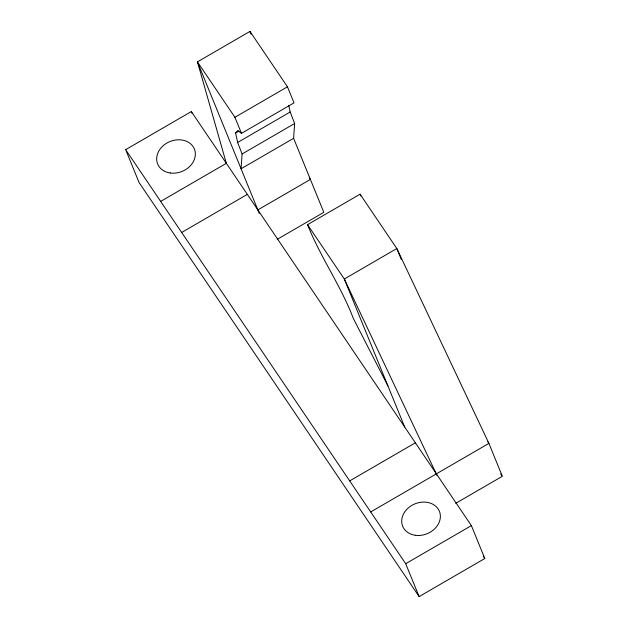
<?xml version="1.0" encoding="UTF-8"?>
<svg xmlns="http://www.w3.org/2000/svg" width="628" height="628" viewBox="0 0 628 628"><rect width="100%" height="100%" fill="white"/><g stroke="black" fill="none" stroke-linecap="round" stroke-linejoin="round"><path stroke-width="0.94" d="M160.666 201.407L226.347 163.319L197.435 61.874L249.983 31.4L287.459 86.813L294.014 102.874L241.474 133.348L237.808 130.569L235.61 133.003L237.643 142.477L242.094 153.986L241.066 168.783L293.606 138.309L294.634 123.512L290.183 112.004L288.762 105.378M125.663 149.652L191.336 111.564L471.377 525.612L484.8 558.512L419.127 596.6L139.086 182.552L125.663 149.652L405.704 563.709L419.127 596.6M241.474 133.348L234.919 117.287L287.459 86.813M235.61 133.003L239.001 131.04M237.643 142.477L290.183 112.004M242.094 153.986L294.634 123.512M181.673 232.462L247.346 194.374M257.849 209.901L310.389 179.427L309.306 177.818M277.207 239.354L323.812 212.327L293.606 138.309M387.931 385.922L353.344 318.482C340.949 285.819 320.359 257.048 307.539 224.659L360.079 194.185L396.841 248.539L488.914 443.384L502.337 476.283L455.732 503.311M349.694 480.891L415.367 442.803M370.693 511.946L488.914 443.384L487.823 441.774M405.704 563.709L471.377 525.612M500.704 473.857L501.796 475.475M234.919 117.287L197.435 61.874L259.301 213.457M307.539 224.659L344.301 279.013L437.096 475.639M483.16 556.086L484.8 558.512M401.276 259.411L396.841 248.539L344.301 279.013L404.707 427.04M360.079 194.185L360.81 195.967M251.09 34.116L249.983 31.4L250.517 33.276M191.336 111.564L192.066 113.338M415.398 535.299A19.837 16.132 -22.2 0 0 439.883 512.699A19.837 16.132 -22.2 0 0 407.823 508.35A19.837 16.132 -22.2 0 0 415.398 535.299M170.361 173.006A19.837 16.132 -22.2 0 0 194.853 150.406A19.837 16.132 -22.2 0 0 162.793 146.049A19.837 16.132 -22.2 0 0 170.361 173.006"/></g></svg>
